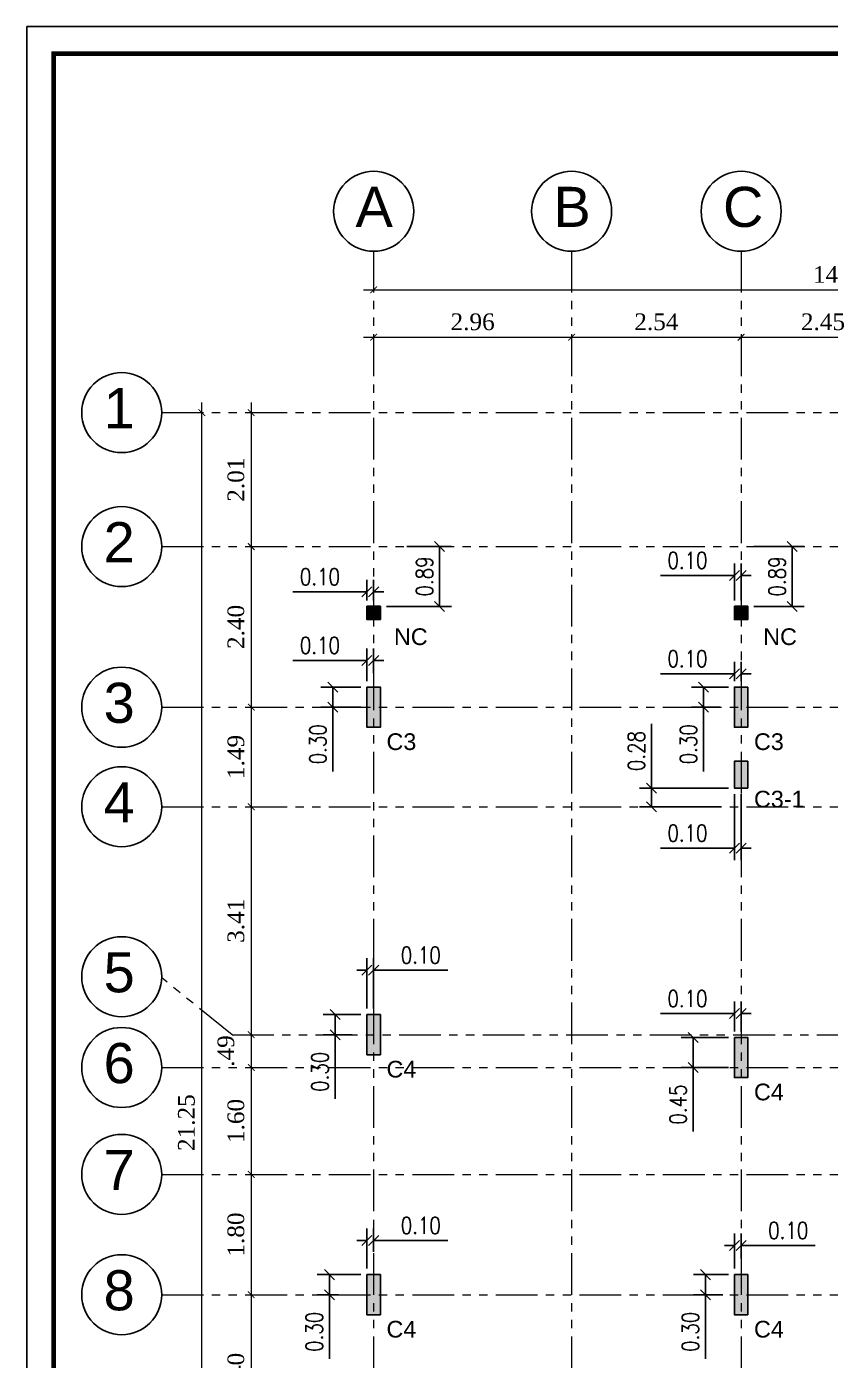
# Model space of a CAD drawing. Header units: metres. Extents: x 503482 to 1007323, y 2781056 to 5562345.
# Drawn here: x 503652.59 to 503664.62, y 2781092.91 to 2781112.87 of the extents above; entities that cross this region are included whole.
import ezdxf

# ---------------------------------------------------------------- set-up
doc = ezdxf.new("R2010")
doc.units = ezdxf.units.M
doc.header["$LTSCALE"] = 10
doc.header["$MEASUREMENT"] = 0
doc.header["$PDMODE"] = 3
doc.linetypes.add('PHANTOM2', pattern=[1.25, 0.625, -0.125, 0.125, -0.125, 0.125, -0.125])
doc.layers.get('0').update_dxf_attribs({"linetype": 'CONTINUOUS'})
doc.layers.get('DEFPOINTS').update_dxf_attribs({"linetype": 'CONTINUOUS'})
doc.layers.add('01_WALLS', color=7, linetype='CONTINUOUS', lineweight=25)
doc.layers.add('S-TIE BEAM', color=3, linetype='CONTINUOUS', lineweight=25)
for name, color, linetype in [('A-TEXT', 2, 'CONTINUOUS'), ('A-VIEW-LN', 1, 'CONTINUOUS'), ('M.TITLE BLOCK', 7, 'CONTINUOUS'), ('S-COL', 6, 'CONTINUOUS'), ('S-COL HATCH', 161, 'CONTINUOUS'), ('S-COL-NAME', 4, 'CONTINUOUS')]:
    doc.layers.add(name, color=color, linetype=linetype)
doc.styles.add('ANWAR', font='arial.ttf')
doc.styles.add('AREAL', font='times.ttf')
doc.styles.add('ARIAL', font='arial.ttf')
doc.styles.add('ROMANS', font='ROMANS.SHX', dxfattribs={"width": 0.8, "height": 0.25})
doc.dimstyles.new('ANWER', dxfattribs={"dimtxt": 0.25, "dimasz": 0.1, "dimexe": 0.1, "dimexo": 0.25, "dimgap": 0.1, "dimtad": 1, "dimzin": 7, "dimdsep": 46, "dimtxsty": 'AREAL', "dimblk": 'ARCHTICK', "dimcen": 0.125, "dimdle": 0.15, "dimse1": 1, "dimse2": 1, "dimclrd": 41, "dimclre": 8, "dimclrt": 112, "dimadec": 0, "dimazin": 0, "dimtfac": 1, "dimtmove": 2, "dimatfit": 3, "dimfxl": 1, "dimtolj": 1, "dimtzin": 0, "dimlwd": 0, "dimlwe": 5, "dimarcsym": 0})
doc.dimstyles.new('ROMANS', dxfattribs={"dimtxt": 0.25, "dimasz": 0.15, "dimexe": 0.18, "dimexo": 0.09, "dimgap": 0.1, "dimtad": 1, "dimzin": 0, "dimdsep": 46, "dimtxsty": 'ROMANS', "dimblk": 'OBLIQUE', "dimcen": 0.09, "dimclrd": 1, "dimclre": 1, "dimclrt": 2, "dimadec": 0, "dimazin": 0, "dimtfac": 1, "dimtofl": 0, "dimtmove": 0, "dimatfit": 3, "dimldrblk": 'OBLIQUE', "dimfxl": 1, "dimtolj": 1, "dimtzin": 0, "dimarcsym": 0})

# ---------------------------------------------------------------- blocks, each defined once
blk = doc.blocks.new('_ArchTick')
at = {"color": 0, "linetype": 'ByBlock', "const_width": 0.15}
blk.add_lwpolyline([(-0.5, -0.5), (0.5, 0.5)], dxfattribs=at)
blk = doc.blocks.new('*D743')
at = {"layer": 'DEFPOINTS', "color": 0, "transparency": 16777216}
for p in [(-11.138, 0.829), (-14.1, 0.618), (-11.138, 0.618)]:
    blk.add_point(p, dxfattribs=at)
at = {"layer": 'S-COL', "color": 41, "linetype": 'Continuous', "lineweight": 0, "transparency": 16777216}
blk.add_line((-14.25, 0.829), (-10.988, 0.829), dxfattribs=at)
at = {"layer": 'S-COL', "color": 41, "lineweight": 0, "transparency": 16777216, "xscale": 0.1, "yscale": 0.1, "zscale": 0.1, "rotation": 180}
blk.add_blockref('_ArchTick', (-14.1, 0.829), dxfattribs=at)
at = {"layer": 'S-COL', "color": 41, "lineweight": 0, "transparency": 16777216, "xscale": 0.1, "yscale": 0.1, "zscale": 0.1}
blk.add_blockref('_ArchTick', (-11.138, 0.829), dxfattribs=at)
at = {"layer": 'S-COL', "color": 112, "transparency": 16777216, "insert": (-12.619, 1.057), "char_height": 0.25, "attachment_point": 5, "style": 'AREAL'}
blk.add_mtext('\\A1;2.96', dxfattribs=at)
blk = doc.blocks.new('*D744')
at = {"layer": 'DEFPOINTS', "color": 0, "transparency": 16777216}
for p in [(-8.6, 0.829), (-11.138, 0.618), (-8.6, 0.57)]:
    blk.add_point(p, dxfattribs=at)
at = {"layer": 'S-COL', "color": 41, "linetype": 'Continuous', "lineweight": 0, "transparency": 16777216}
blk.add_line((-11.288, 0.829), (-8.45, 0.829), dxfattribs=at)
at = {"layer": 'S-COL', "color": 41, "lineweight": 0, "transparency": 16777216, "xscale": 0.1, "yscale": 0.1, "zscale": 0.1, "rotation": 180}
blk.add_blockref('_ArchTick', (-11.138, 0.829), dxfattribs=at)
at = {"layer": 'S-COL', "color": 41, "lineweight": 0, "transparency": 16777216, "xscale": 0.1, "yscale": 0.1, "zscale": 0.1}
blk.add_blockref('_ArchTick', (-8.6, 0.829), dxfattribs=at)
at = {"layer": 'S-COL', "color": 112, "transparency": 16777216, "insert": (-9.869, 1.057), "char_height": 0.25, "attachment_point": 5, "style": 'AREAL'}
blk.add_mtext('\\A1;2.54', dxfattribs=at)
blk = doc.blocks.new('*D745')
at = {"layer": 'DEFPOINTS', "color": 0, "transparency": 16777216}
for p in [(-6.15, 0.829), (-8.6, 0.57), (-6.15, 0.57)]:
    blk.add_point(p, dxfattribs=at)
at = {"layer": 'S-COL', "color": 41, "linetype": 'Continuous', "lineweight": 0, "transparency": 16777216}
blk.add_line((-8.75, 0.829), (-6, 0.829), dxfattribs=at)
at = {"layer": 'S-COL', "color": 41, "lineweight": 0, "transparency": 16777216, "xscale": 0.1, "yscale": 0.1, "zscale": 0.1, "rotation": 180}
blk.add_blockref('_ArchTick', (-8.6, 0.829), dxfattribs=at)
at = {"layer": 'S-COL', "color": 41, "lineweight": 0, "transparency": 16777216, "xscale": 0.1, "yscale": 0.1, "zscale": 0.1}
blk.add_blockref('_ArchTick', (-6.15, 0.829), dxfattribs=at)
at = {"layer": 'S-COL', "color": 112, "transparency": 16777216, "insert": (-7.375, 1.057), "char_height": 0.25, "attachment_point": 5, "style": 'AREAL'}
blk.add_mtext('\\A1;2.45', dxfattribs=at)
blk = doc.blocks.new('*D748')
at = {"layer": 'DEFPOINTS', "color": 0, "ltscale": 0.04, "transparency": 16777216}
for p in [(-0.1, 1.537), (-14.1, 1.163), (-0.1, 1.163)]:
    blk.add_point(p, dxfattribs=at)
at = {"layer": 'S-TIE BEAM', "color": 41, "lineweight": 0, "ltscale": 0.04, "transparency": 16777216}
blk.add_line((-14.25, 1.537), (0.05, 1.537), dxfattribs=at)
at = {"layer": 'S-TIE BEAM', "color": 41, "lineweight": 0, "ltscale": 0.04, "transparency": 16777216, "xscale": 0.1, "yscale": 0.1, "zscale": 0.1, "rotation": 180}
blk.add_blockref('_ArchTick', (-14.1, 1.537), dxfattribs=at)
at = {"layer": 'S-TIE BEAM', "color": 41, "lineweight": 0, "ltscale": 0.04, "transparency": 16777216, "xscale": 0.1, "yscale": 0.1, "zscale": 0.1}
blk.add_blockref('_ArchTick', (-0.1, 1.537), dxfattribs=at)
at = {"layer": 'S-TIE BEAM', "color": 112, "ltscale": 0.04, "transparency": 16777216, "insert": (-7.1, 1.765), "char_height": 0.25, "attachment_point": 5, "style": 'AREAL'}
blk.add_mtext('\\A1;14.00', dxfattribs=at)
blk = doc.blocks.new('*D749')
at = {"layer": 'DEFPOINTS', "color": 0, "ltscale": 0.04, "transparency": 16777216}
for p in [(-15.699, -0.3), (-15.932, -2.305), (-15.699, -2.305)]:
    blk.add_point(p, dxfattribs=at)
at = {"layer": 'S-TIE BEAM', "color": 41, "lineweight": 0, "ltscale": 0.04, "transparency": 16777216}
blk.add_line((-15.932, -0.15), (-15.932, -2.455), dxfattribs=at)
at = {"layer": 'S-TIE BEAM', "color": 41, "lineweight": 0, "ltscale": 0.04, "transparency": 16777216, "xscale": 0.1, "yscale": 0.1, "zscale": 0.1}
for p, rotation in [((-15.932, -0.3), 90), ((-15.932, -2.305), 270)]:
    blk.add_blockref('_ArchTick', p, dxfattribs=dict(at, rotation=rotation))
at = {"layer": 'S-TIE BEAM', "color": 112, "ltscale": 0.04, "transparency": 16777216, "insert": (-16.16, -1.303), "char_height": 0.25, "attachment_point": 5, "rotation": 90, "style": 'AREAL'}
blk.add_mtext('\\A1;2.01', dxfattribs=at)
blk = doc.blocks.new('*D750')
at = {"layer": 'DEFPOINTS', "color": 0, "ltscale": 0.04, "transparency": 16777216}
for p in [(-15.699, -2.305), (-15.932, -4.708), (-15.455, -4.708)]:
    blk.add_point(p, dxfattribs=at)
at = {"layer": 'S-TIE BEAM', "color": 41, "lineweight": 0, "ltscale": 0.04, "transparency": 16777216}
blk.add_line((-15.932, -2.155), (-15.932, -4.858), dxfattribs=at)
at = {"layer": 'S-TIE BEAM', "color": 41, "lineweight": 0, "ltscale": 0.04, "transparency": 16777216, "xscale": 0.1, "yscale": 0.1, "zscale": 0.1}
for p, rotation in [((-15.932, -2.305), 90), ((-15.932, -4.708), 270)]:
    blk.add_blockref('_ArchTick', p, dxfattribs=dict(at, rotation=rotation))
at = {"layer": 'S-TIE BEAM', "color": 112, "ltscale": 0.04, "transparency": 16777216, "insert": (-16.16, -3.507), "char_height": 0.25, "attachment_point": 5, "rotation": 90, "style": 'AREAL'}
blk.add_mtext('\\A1;2.40', dxfattribs=at)
blk = doc.blocks.new('*D751')
at = {"layer": 'DEFPOINTS', "color": 0, "ltscale": 0.04, "transparency": 16777216}
for p in [(-15.455, -4.708), (-15.932, -6.198), (-15.455, -6.198)]:
    blk.add_point(p, dxfattribs=at)
at = {"layer": 'S-TIE BEAM', "color": 41, "lineweight": 0, "ltscale": 0.04, "transparency": 16777216}
blk.add_line((-15.932, -4.558), (-15.932, -6.348), dxfattribs=at)
at = {"layer": 'S-TIE BEAM', "color": 41, "lineweight": 0, "ltscale": 0.04, "transparency": 16777216, "xscale": 0.1, "yscale": 0.1, "zscale": 0.1}
for p, rotation in [((-15.932, -4.708), 90), ((-15.932, -6.198), 270)]:
    blk.add_blockref('_ArchTick', p, dxfattribs=dict(at, rotation=rotation))
at = {"layer": 'S-TIE BEAM', "color": 112, "ltscale": 0.04, "transparency": 16777216, "insert": (-16.16, -5.453), "char_height": 0.25, "attachment_point": 5, "rotation": 90, "style": 'AREAL'}
blk.add_mtext('\\A1;1.49', dxfattribs=at)
blk = doc.blocks.new('*D752')
at = {"layer": 'DEFPOINTS', "color": 0, "ltscale": 0.04, "transparency": 16777216}
for p in [(-15.455, -6.198), (-15.932, -9.609), (-15.157, -9.609)]:
    blk.add_point(p, dxfattribs=at)
at = {"layer": 'S-TIE BEAM', "color": 41, "lineweight": 0, "ltscale": 0.04, "transparency": 16777216}
blk.add_line((-15.932, -6.048), (-15.932, -9.759), dxfattribs=at)
at = {"layer": 'S-TIE BEAM', "color": 41, "lineweight": 0, "ltscale": 0.04, "transparency": 16777216, "xscale": 0.1, "yscale": 0.1, "zscale": 0.1}
for p, rotation in [((-15.932, -6.198), 90), ((-15.932, -9.609), 270)]:
    blk.add_blockref('_ArchTick', p, dxfattribs=dict(at, rotation=rotation))
at = {"layer": 'S-TIE BEAM', "color": 112, "ltscale": 0.04, "transparency": 16777216, "insert": (-16.16, -7.904), "char_height": 0.25, "attachment_point": 5, "rotation": 90, "style": 'AREAL'}
blk.add_mtext('\\A1;3.41', dxfattribs=at)
blk = doc.blocks.new('*D753')
at = {"layer": 'DEFPOINTS', "color": 0, "ltscale": 0.04, "transparency": 16777216}
for p in [(-15.157, -9.609), (-15.932, -10.1), (-15.157, -10.1)]:
    blk.add_point(p, dxfattribs=at)
at = {"layer": 'S-TIE BEAM', "color": 41, "lineweight": 0, "ltscale": 0.04, "transparency": 16777216}
blk.add_line((-15.932, -9.459), (-15.932, -10.25), dxfattribs=at)
at = {"layer": 'S-TIE BEAM', "color": 41, "lineweight": 0, "ltscale": 0.04, "transparency": 16777216, "xscale": 0.1, "yscale": 0.1, "zscale": 0.1}
for p, rotation in [((-15.932, -9.609), 90), ((-15.932, -10.1), 270)]:
    blk.add_blockref('_ArchTick', p, dxfattribs=dict(at, rotation=rotation))
at = {"layer": 'S-TIE BEAM', "color": 112, "ltscale": 0.04, "transparency": 16777216, "insert": (-16.31, -9.854), "char_height": 0.25, "attachment_point": 5, "rotation": 90, "style": 'AREAL'}
blk.add_mtext('\\A1;.49', dxfattribs=at)
blk = doc.blocks.new('*D754')
at = {"layer": 'DEFPOINTS', "color": 0, "ltscale": 0.04, "transparency": 16777216}
for p in [(-15.157, -10.1), (-15.932, -11.7), (-15.157, -11.7)]:
    blk.add_point(p, dxfattribs=at)
at = {"layer": 'S-TIE BEAM', "color": 41, "lineweight": 0, "ltscale": 0.04, "transparency": 16777216}
blk.add_line((-15.932, -9.95), (-15.932, -11.85), dxfattribs=at)
at = {"layer": 'S-TIE BEAM', "color": 41, "lineweight": 0, "ltscale": 0.04, "transparency": 16777216, "xscale": 0.1, "yscale": 0.1, "zscale": 0.1}
for p, rotation in [((-15.932, -10.1), 90), ((-15.932, -11.7), 270)]:
    blk.add_blockref('_ArchTick', p, dxfattribs=dict(at, rotation=rotation))
at = {"layer": 'S-TIE BEAM', "color": 112, "ltscale": 0.04, "transparency": 16777216, "insert": (-16.16, -10.9), "char_height": 0.25, "attachment_point": 5, "rotation": 90, "style": 'AREAL'}
blk.add_mtext('\\A1;1.60', dxfattribs=at)
blk = doc.blocks.new('*D755')
at = {"layer": 'DEFPOINTS', "color": 0, "ltscale": 0.04, "transparency": 16777216}
for p in [(-15.157, -11.7), (-15.932, -13.5), (-15.157, -13.5)]:
    blk.add_point(p, dxfattribs=at)
at = {"layer": 'S-TIE BEAM', "color": 41, "lineweight": 0, "ltscale": 0.04, "transparency": 16777216}
blk.add_line((-15.932, -11.55), (-15.932, -13.65), dxfattribs=at)
at = {"layer": 'S-TIE BEAM', "color": 41, "lineweight": 0, "ltscale": 0.04, "transparency": 16777216, "xscale": 0.1, "yscale": 0.1, "zscale": 0.1}
for p, rotation in [((-15.932, -11.7), 90), ((-15.932, -13.5), 270)]:
    blk.add_blockref('_ArchTick', p, dxfattribs=dict(at, rotation=rotation))
at = {"layer": 'S-TIE BEAM', "color": 112, "ltscale": 0.04, "transparency": 16777216, "insert": (-16.16, -12.6), "char_height": 0.25, "attachment_point": 5, "rotation": 90, "style": 'AREAL'}
blk.add_mtext('\\A1;1.80', dxfattribs=at)
blk = doc.blocks.new('*D756')
at = {"layer": 'DEFPOINTS', "color": 0, "ltscale": 0.04, "transparency": 16777216}
for p in [(-15.157, -13.5), (-15.932, -15.9), (-15.157, -15.9)]:
    blk.add_point(p, dxfattribs=at)
at = {"layer": 'S-TIE BEAM', "color": 41, "lineweight": 0, "ltscale": 0.04, "transparency": 16777216}
blk.add_line((-15.932, -13.35), (-15.932, -16.05), dxfattribs=at)
at = {"layer": 'S-TIE BEAM', "color": 41, "lineweight": 0, "ltscale": 0.04, "transparency": 16777216, "xscale": 0.1, "yscale": 0.1, "zscale": 0.1}
for p, rotation in [((-15.932, -13.5), 90), ((-15.932, -15.9), 270)]:
    blk.add_blockref('_ArchTick', p, dxfattribs=dict(at, rotation=rotation))
at = {"layer": 'S-TIE BEAM', "color": 112, "ltscale": 0.04, "transparency": 16777216, "insert": (-16.16, -14.7), "char_height": 0.25, "attachment_point": 5, "rotation": 90, "style": 'AREAL'}
blk.add_mtext('\\A1;2.40', dxfattribs=at)
blk = doc.blocks.new('*D760')
at = {"layer": 'DEFPOINTS', "color": 0, "ltscale": 0.04, "transparency": 16777216}
for p in [(-16.673, -0.3), (-15.09, -0.3), (-16.077, -21.55)]:
    blk.add_point(p, dxfattribs=at)
at = {"layer": 'S-TIE BEAM', "color": 41, "lineweight": 0, "ltscale": 0.04, "transparency": 16777216}
blk.add_line((-16.673, -21.7), (-16.673, -0.15), dxfattribs=at)
at = {"layer": 'S-TIE BEAM', "color": 41, "lineweight": 0, "ltscale": 0.04, "transparency": 16777216, "xscale": 0.1, "yscale": 0.1, "zscale": 0.1}
for p, rotation in [((-16.673, -0.3), 90), ((-16.673, -21.55), 270)]:
    blk.add_blockref('_ArchTick', p, dxfattribs=dict(at, rotation=rotation))
at = {"layer": 'S-TIE BEAM', "color": 112, "ltscale": 0.04, "transparency": 16777216, "insert": (-16.901, -10.925), "char_height": 0.25, "attachment_point": 5, "rotation": 90, "style": 'AREAL'}
blk.add_mtext('\\A1;21.25', dxfattribs=at)
blk = doc.blocks.new('A$Ca7303c29')
at = {"layer": '01_WALLS', "ltscale": 0.04}
h = blk.add_hatch(color=161, dxfattribs=at)
h.dxf.hatch_style = 1
h.paths.add_polyline_path([(-0.1, -2.898), (0.1, -2.898), (0.1, -3.098), (-0.1, -3.098)])
h = blk.add_hatch(color=161, dxfattribs=at)
h.dxf.hatch_style = 1
h.paths.add_polyline_path([(5.4, -2.898), (5.6, -2.898), (5.6, -3.098), (5.4, -3.098)])
h = blk.add_hatch(color=161, dxfattribs=at)
h.dxf.hatch_style = 1
h.paths.add_polyline_path([(-0.1, -4.108), (0.1, -4.108), (0.1, -4.708), (-0.1, -4.708)])
h = blk.add_hatch(color=161, dxfattribs=at)
h.dxf.hatch_style = 1
h.paths.add_polyline_path([(5.6, -4.108), (5.4, -4.108), (5.4, -4.708), (5.6, -4.708)])
h = blk.add_hatch(color=161, dxfattribs=at)
h.dxf.hatch_style = 1
h.paths.add_polyline_path([(5.6, -5.218), (5.4, -5.218), (5.4, -5.618), (5.6, -5.618)])
at = {"layer": 'S-COL HATCH', "ltscale": 0.04}
h = blk.add_hatch(color=161, dxfattribs=at)
h.dxf.hatch_style = 1
h.paths.add_polyline_path([(-0.1, -9.009), (0.1, -9.009), (0.1, -9.609), (-0.1, -9.609)])
h = blk.add_hatch(color=161, dxfattribs=at)
h.dxf.hatch_style = 1
h.paths.add_polyline_path([(5.4, -9.35), (5.6, -9.35), (5.6, -9.95), (5.4, -9.95)])
h = blk.add_hatch(color=161, dxfattribs=at)
h.dxf.hatch_style = 1
h.paths.add_polyline_path([(-0.1, -12.9), (0.1, -12.9), (0.1, -13.5), (-0.1, -13.5)])
h = blk.add_hatch(color=161, dxfattribs=at)
h.dxf.hatch_style = 1
h.paths.add_polyline_path([(5.4, -12.9), (5.6, -12.9), (5.6, -13.5), (5.4, -13.5)])
at = {"layer": '01_WALLS', "color": 6, "ltscale": 0.04}
for points in [[(-0.1, -2.898), (0.1, -2.898), (0.1, -3.098), (-0.1, -3.098)], [(5.4, -2.898), (5.6, -2.898), (5.6, -3.098), (5.4, -3.098)], [(-0.1, -4.108), (0.1, -4.108), (0.1, -4.708), (-0.1, -4.708)], [(5.6, -4.108), (5.4, -4.108), (5.4, -4.708), (5.6, -4.708)], [(5.6, -5.218), (5.4, -5.218), (5.4, -5.618), (5.6, -5.618)]]:
    blk.add_lwpolyline(points, close=True, dxfattribs=at)
at = {"layer": 'S-COL', "color": 6, "ltscale": 0.04}
for points in [[(-0.1, -9.009), (0.1, -9.009), (0.1, -9.609), (-0.1, -9.609)], [(5.4, -9.35), (5.6, -9.35), (5.6, -9.95), (5.4, -9.95)], [(-0.1, -12.9), (0.1, -12.9), (0.1, -13.5), (-0.1, -13.5)], [(5.4, -12.9), (5.6, -12.9), (5.6, -13.5), (5.4, -13.5)]]:
    blk.add_lwpolyline(points, close=True, dxfattribs=at)
blk = doc.blocks.new('_Oblique')
at = {"color": 0, "linetype": 'ByBlock', "lineweight": -2}
blk.add_line((-0.5, -0.5), (0.5, 0.5), dxfattribs=at)
blk = doc.blocks.new('*D1141')
at = {"layer": 'DEFPOINTS', "color": 0, "ltscale": 0.04, "transparency": 16777216}
for p in [(503663.182, 2781104.659), (503663.182, 2781104.196), (503663.282, 2781104.196)]:
    blk.add_point(p, dxfattribs=at)
at = {"layer": 'S-TIE BEAM', "color": 1, "lineweight": -2, "ltscale": 0.04, "transparency": 16777216}
for p, q in [((503663.182, 2781104.286), (503663.182, 2781104.839)), ((503663.282, 2781104.286), (503663.282, 2781104.839)), ((503663.182, 2781104.659), (503662.073, 2781104.659)), ((503663.282, 2781104.659), (503663.432, 2781104.659))]:
    blk.add_line(p, q, dxfattribs=at)
at = {"layer": 'S-TIE BEAM', "color": 1, "lineweight": -2, "ltscale": 0.04, "transparency": 16777216, "xscale": 0.15, "yscale": 0.15, "zscale": 0.15}
blk.add_blockref('_Oblique', (503663.182, 2781104.659), dxfattribs=at)
at = {"layer": 'S-TIE BEAM', "color": 1, "lineweight": -2, "ltscale": 0.04, "transparency": 16777216, "xscale": 0.15, "yscale": 0.15, "zscale": 0.15, "rotation": 180}
blk.add_blockref('_Oblique', (503663.282, 2781104.659), dxfattribs=at)
at = {"layer": 'S-TIE BEAM', "color": 2, "ltscale": 0.04, "transparency": 16777216, "insert": (503662.478, 2781104.884), "char_height": 0.25, "attachment_point": 5, "style": 'ROMANS'}
blk.add_mtext('\\A1;0.10', dxfattribs=at)
blk = doc.blocks.new('*D1142')
at = {"layer": 'DEFPOINTS', "color": 0, "ltscale": 0.04, "transparency": 16777216}
for p in [(503663.382, 2781105.09), (503664.046, 2781105.09), (503663.382, 2781104.196)]:
    blk.add_point(p, dxfattribs=at)
at = {"layer": 'S-TIE BEAM', "color": 1, "lineweight": -2, "ltscale": 0.04, "transparency": 16777216}
for p, q in [((503663.472, 2781105.09), (503664.226, 2781105.09)), ((503664.046, 2781104.196), (503664.046, 2781105.09)), ((503663.472, 2781104.196), (503664.226, 2781104.196))]:
    blk.add_line(p, q, dxfattribs=at)
at = {"layer": 'S-TIE BEAM', "color": 1, "lineweight": -2, "ltscale": 0.04, "transparency": 16777216, "xscale": 0.15, "yscale": 0.15, "zscale": 0.15}
for p, rotation in [((503664.046, 2781105.09), 90), ((503664.046, 2781104.196), 270)]:
    blk.add_blockref('_Oblique', p, dxfattribs=dict(at, rotation=rotation))
at = {"layer": 'S-TIE BEAM', "color": 2, "ltscale": 0.04, "transparency": 16777216, "insert": (503663.821, 2781104.643), "char_height": 0.25, "attachment_point": 5, "rotation": 90, "style": 'ROMANS'}
blk.add_mtext('\\A1;0.89', dxfattribs=at)
blk = doc.blocks.new('*D1143')
at = {"layer": 'DEFPOINTS', "color": 0, "ltscale": 0.04, "transparency": 16777216}
for p in [(503657.682, 2781104.413), (503657.682, 2781104.196), (503657.782, 2781104.196)]:
    blk.add_point(p, dxfattribs=at)
at = {"layer": 'S-TIE BEAM', "color": 1, "lineweight": -2, "ltscale": 0.04, "transparency": 16777216}
for p, q in [((503657.682, 2781104.286), (503657.682, 2781104.593)), ((503657.782, 2781104.286), (503657.782, 2781104.593)), ((503657.682, 2781104.413), (503656.573, 2781104.413)), ((503657.782, 2781104.413), (503657.932, 2781104.413))]:
    blk.add_line(p, q, dxfattribs=at)
at = {"layer": 'S-TIE BEAM', "color": 1, "lineweight": -2, "ltscale": 0.04, "transparency": 16777216, "xscale": 0.15, "yscale": 0.15, "zscale": 0.15}
blk.add_blockref('_Oblique', (503657.682, 2781104.413), dxfattribs=at)
at = {"layer": 'S-TIE BEAM', "color": 1, "lineweight": -2, "ltscale": 0.04, "transparency": 16777216, "xscale": 0.15, "yscale": 0.15, "zscale": 0.15, "rotation": 180}
blk.add_blockref('_Oblique', (503657.782, 2781104.413), dxfattribs=at)
at = {"layer": 'S-TIE BEAM', "color": 2, "ltscale": 0.04, "transparency": 16777216, "insert": (503656.978, 2781104.638), "char_height": 0.25, "attachment_point": 5, "style": 'ROMANS'}
blk.add_mtext('\\A1;0.10', dxfattribs=at)
blk = doc.blocks.new('*D1144')
at = {"layer": 'DEFPOINTS', "color": 0, "ltscale": 0.04, "transparency": 16777216}
for p in [(503658.19, 2781105.09), (503658.769, 2781105.09), (503657.882, 2781104.196)]:
    blk.add_point(p, dxfattribs=at)
at = {"layer": 'S-TIE BEAM', "color": 1, "lineweight": -2, "ltscale": 0.04, "transparency": 16777216}
for p, q in [((503658.28, 2781105.09), (503658.949, 2781105.09)), ((503658.769, 2781104.196), (503658.769, 2781105.09)), ((503657.972, 2781104.196), (503658.949, 2781104.196))]:
    blk.add_line(p, q, dxfattribs=at)
at = {"layer": 'S-TIE BEAM', "color": 1, "lineweight": -2, "ltscale": 0.04, "transparency": 16777216, "xscale": 0.15, "yscale": 0.15, "zscale": 0.15}
for p, rotation in [((503658.769, 2781105.09), 90), ((503658.769, 2781104.196), 270)]:
    blk.add_blockref('_Oblique', p, dxfattribs=dict(at, rotation=rotation))
at = {"layer": 'S-TIE BEAM', "color": 2, "ltscale": 0.04, "transparency": 16777216, "insert": (503658.544, 2781104.643), "char_height": 0.25, "attachment_point": 5, "rotation": 90, "style": 'ROMANS'}
blk.add_mtext('\\A1;0.89', dxfattribs=at)
blk = doc.blocks.new('*D1145')
at = {"layer": 'DEFPOINTS', "color": 0, "ltscale": 0.04, "transparency": 16777216}
for p in [(503657.782, 2781103.387), (503657.782, 2781103.108), (503657.682, 2781102.986)]:
    blk.add_point(p, dxfattribs=at)
at = {"layer": 'S-TIE BEAM', "color": 1, "lineweight": -2, "ltscale": 0.04, "transparency": 16777216}
for p, q in [((503657.682, 2781103.076), (503657.682, 2781103.567)), ((503657.782, 2781103.198), (503657.782, 2781103.567)), ((503657.682, 2781103.387), (503656.573, 2781103.387)), ((503657.782, 2781103.387), (503657.932, 2781103.387))]:
    blk.add_line(p, q, dxfattribs=at)
at = {"layer": 'S-TIE BEAM', "color": 1, "lineweight": -2, "ltscale": 0.04, "transparency": 16777216, "xscale": 0.15, "yscale": 0.15, "zscale": 0.15}
blk.add_blockref('_Oblique', (503657.682, 2781103.387), dxfattribs=at)
at = {"layer": 'S-TIE BEAM', "color": 1, "lineweight": -2, "ltscale": 0.04, "transparency": 16777216, "xscale": 0.15, "yscale": 0.15, "zscale": 0.15, "rotation": 180}
blk.add_blockref('_Oblique', (503657.782, 2781103.387), dxfattribs=at)
at = {"layer": 'S-TIE BEAM', "color": 2, "ltscale": 0.04, "transparency": 16777216, "insert": (503656.978, 2781103.612), "char_height": 0.25, "attachment_point": 5, "style": 'ROMANS'}
blk.add_mtext('\\A1;0.10', dxfattribs=at)
blk = doc.blocks.new('*D1146')
at = {"layer": 'DEFPOINTS', "color": 0, "ltscale": 0.04, "transparency": 16777216}
for p in [(503657.682, 2781102.986), (503657.173, 2781102.686), (503657.682, 2781102.686)]:
    blk.add_point(p, dxfattribs=at)
at = {"layer": 'S-TIE BEAM', "color": 1, "lineweight": -2, "ltscale": 0.04, "transparency": 16777216}
for p, q in [((503657.592, 2781102.986), (503656.993, 2781102.986)), ((503657.173, 2781102.986), (503657.173, 2781102.686)), ((503657.592, 2781102.686), (503656.993, 2781102.686)), ((503657.173, 2781102.686), (503657.173, 2781101.727))]:
    blk.add_line(p, q, dxfattribs=at)
at = {"layer": 'S-TIE BEAM', "color": 1, "lineweight": -2, "ltscale": 0.04, "transparency": 16777216, "xscale": 0.15, "yscale": 0.15, "zscale": 0.15}
for p, rotation in [((503657.173, 2781102.986), 90), ((503657.173, 2781102.686), 270)]:
    blk.add_blockref('_Oblique', p, dxfattribs=dict(at, rotation=rotation))
at = {"layer": 'S-TIE BEAM', "color": 2, "ltscale": 0.04, "transparency": 16777216, "insert": (503656.948, 2781102.132), "char_height": 0.25, "attachment_point": 5, "rotation": 90, "style": 'ROMANS'}
blk.add_mtext('\\A1;0.30', dxfattribs=at)
blk = doc.blocks.new('*D1147')
at = {"layer": 'DEFPOINTS', "color": 0, "ltscale": 0.04, "transparency": 16777216}
for p in [(503663.182, 2781103.187), (503663.182, 2781102.986), (503663.282, 2781102.986)]:
    blk.add_point(p, dxfattribs=at)
at = {"layer": 'S-TIE BEAM', "color": 1, "lineweight": -2, "ltscale": 0.04, "transparency": 16777216}
for p, q in [((503663.182, 2781103.076), (503663.182, 2781103.367)), ((503663.282, 2781103.076), (503663.282, 2781103.367)), ((503663.182, 2781103.187), (503662.073, 2781103.187)), ((503663.282, 2781103.187), (503663.432, 2781103.187))]:
    blk.add_line(p, q, dxfattribs=at)
at = {"layer": 'S-TIE BEAM', "color": 1, "lineweight": -2, "ltscale": 0.04, "transparency": 16777216, "xscale": 0.15, "yscale": 0.15, "zscale": 0.15}
blk.add_blockref('_Oblique', (503663.182, 2781103.187), dxfattribs=at)
at = {"layer": 'S-TIE BEAM', "color": 1, "lineweight": -2, "ltscale": 0.04, "transparency": 16777216, "xscale": 0.15, "yscale": 0.15, "zscale": 0.15, "rotation": 180}
blk.add_blockref('_Oblique', (503663.282, 2781103.187), dxfattribs=at)
at = {"layer": 'S-TIE BEAM', "color": 2, "ltscale": 0.04, "transparency": 16777216, "insert": (503662.478, 2781103.412), "char_height": 0.25, "attachment_point": 5, "style": 'ROMANS'}
blk.add_mtext('\\A1;0.10', dxfattribs=at)
blk = doc.blocks.new('*D1148')
at = {"layer": 'DEFPOINTS', "color": 0, "ltscale": 0.04, "transparency": 16777216}
for p in [(503663.182, 2781102.986), (503662.719, 2781102.686), (503663.057, 2781102.686)]:
    blk.add_point(p, dxfattribs=at)
at = {"layer": 'S-TIE BEAM', "color": 1, "lineweight": -2, "ltscale": 0.04, "transparency": 16777216}
for p, q in [((503663.092, 2781102.986), (503662.539, 2781102.986)), ((503662.719, 2781102.986), (503662.719, 2781102.686)), ((503662.967, 2781102.686), (503662.539, 2781102.686)), ((503662.719, 2781102.686), (503662.719, 2781101.727))]:
    blk.add_line(p, q, dxfattribs=at)
at = {"layer": 'S-TIE BEAM', "color": 1, "lineweight": -2, "ltscale": 0.04, "transparency": 16777216, "xscale": 0.15, "yscale": 0.15, "zscale": 0.15}
for p, rotation in [((503662.719, 2781102.986), 90), ((503662.719, 2781102.686), 270)]:
    blk.add_blockref('_Oblique', p, dxfattribs=dict(at, rotation=rotation))
at = {"layer": 'S-TIE BEAM', "color": 2, "ltscale": 0.04, "transparency": 16777216, "insert": (503662.494, 2781102.132), "char_height": 0.25, "attachment_point": 5, "rotation": 90, "style": 'ROMANS'}
blk.add_mtext('\\A1;0.30', dxfattribs=at)
blk = doc.blocks.new('*D1149')
at = {"layer": 'DEFPOINTS', "color": 0, "ltscale": 0.04, "transparency": 16777216}
for p in [(503663.182, 2781101.476), (503663.282, 2781101.476), (503663.182, 2781100.577)]:
    blk.add_point(p, dxfattribs=at)
at = {"layer": 'S-TIE BEAM', "color": 1, "lineweight": -2, "ltscale": 0.04, "transparency": 16777216}
for p, q in [((503663.182, 2781101.386), (503663.182, 2781100.397)), ((503663.282, 2781101.386), (503663.282, 2781100.397)), ((503663.182, 2781100.577), (503662.073, 2781100.577)), ((503663.282, 2781100.577), (503663.432, 2781100.577))]:
    blk.add_line(p, q, dxfattribs=at)
at = {"layer": 'S-TIE BEAM', "color": 1, "lineweight": -2, "ltscale": 0.04, "transparency": 16777216, "xscale": 0.15, "yscale": 0.15, "zscale": 0.15}
blk.add_blockref('_Oblique', (503663.182, 2781100.577), dxfattribs=at)
at = {"layer": 'S-TIE BEAM', "color": 1, "lineweight": -2, "ltscale": 0.04, "transparency": 16777216, "xscale": 0.15, "yscale": 0.15, "zscale": 0.15, "rotation": 180}
blk.add_blockref('_Oblique', (503663.282, 2781100.577), dxfattribs=at)
at = {"layer": 'S-TIE BEAM', "color": 2, "ltscale": 0.04, "transparency": 16777216, "insert": (503662.478, 2781100.802), "char_height": 0.25, "attachment_point": 5, "style": 'ROMANS'}
blk.add_mtext('\\A1;0.10', dxfattribs=at)
blk = doc.blocks.new('*D1150')
at = {"layer": 'DEFPOINTS', "color": 0, "ltscale": 0.04, "transparency": 16777216}
for p in [(503661.939, 2781101.476), (503663.182, 2781101.476), (503663.071, 2781101.196)]:
    blk.add_point(p, dxfattribs=at)
at = {"layer": 'S-TIE BEAM', "color": 1, "lineweight": -2, "ltscale": 0.04, "transparency": 16777216}
for p, q in [((503661.939, 2781101.476), (503661.939, 2781102.436)), ((503663.092, 2781101.476), (503661.759, 2781101.476)), ((503661.939, 2781101.196), (503661.939, 2781101.476)), ((503662.981, 2781101.196), (503661.759, 2781101.196))]:
    blk.add_line(p, q, dxfattribs=at)
at = {"layer": 'S-TIE BEAM', "color": 1, "lineweight": -2, "ltscale": 0.04, "transparency": 16777216, "xscale": 0.15, "yscale": 0.15, "zscale": 0.15}
for p, rotation in [((503661.939, 2781101.476), 90), ((503661.939, 2781101.196), 270)]:
    blk.add_blockref('_Oblique', p, dxfattribs=dict(at, rotation=rotation))
at = {"layer": 'S-TIE BEAM', "color": 2, "ltscale": 0.04, "transparency": 16777216, "insert": (503661.714, 2781102.031), "char_height": 0.25, "attachment_point": 5, "rotation": 90, "style": 'ROMANS'}
blk.add_mtext('\\A1;0.28', dxfattribs=at)
blk = doc.blocks.new('*D1155')
at = {"layer": 'DEFPOINTS', "color": 0, "ltscale": 0.04, "transparency": 16777216}
for p in [(503657.782, 2781098.751), (503657.682, 2781098.086), (503657.782, 2781098.086)]:
    blk.add_point(p, dxfattribs=at)
at = {"layer": 'S-TIE BEAM', "color": 1, "lineweight": -2, "ltscale": 0.04, "transparency": 16777216}
for p, q in [((503657.682, 2781098.176), (503657.682, 2781098.931)), ((503657.782, 2781098.176), (503657.782, 2781098.931)), ((503657.682, 2781098.751), (503657.532, 2781098.751)), ((503657.782, 2781098.751), (503658.892, 2781098.751))]:
    blk.add_line(p, q, dxfattribs=at)
at = {"layer": 'S-TIE BEAM', "color": 1, "lineweight": -2, "ltscale": 0.04, "transparency": 16777216, "xscale": 0.15, "yscale": 0.15, "zscale": 0.15}
blk.add_blockref('_Oblique', (503657.682, 2781098.751), dxfattribs=at)
at = {"layer": 'S-TIE BEAM', "color": 1, "lineweight": -2, "ltscale": 0.04, "transparency": 16777216, "xscale": 0.15, "yscale": 0.15, "zscale": 0.15, "rotation": 180}
blk.add_blockref('_Oblique', (503657.782, 2781098.751), dxfattribs=at)
at = {"layer": 'S-TIE BEAM', "color": 2, "ltscale": 0.04, "transparency": 16777216, "insert": (503658.487, 2781098.976), "char_height": 0.25, "attachment_point": 5, "style": 'ROMANS'}
blk.add_mtext('\\A1;0.10', dxfattribs=at)
blk = doc.blocks.new('*D1156')
at = {"layer": 'DEFPOINTS', "color": 0, "ltscale": 0.04, "transparency": 16777216}
for p in [(503657.682, 2781098.086), (503657.204, 2781097.786), (503657.548, 2781097.786)]:
    blk.add_point(p, dxfattribs=at)
at = {"layer": 'S-TIE BEAM', "color": 1, "lineweight": -2, "ltscale": 0.04, "transparency": 16777216}
for p, q in [((503657.592, 2781098.086), (503657.024, 2781098.086)), ((503657.204, 2781098.086), (503657.204, 2781097.786)), ((503657.458, 2781097.786), (503657.024, 2781097.786)), ((503657.204, 2781097.786), (503657.204, 2781096.826))]:
    blk.add_line(p, q, dxfattribs=at)
at = {"layer": 'S-TIE BEAM', "color": 1, "lineweight": -2, "ltscale": 0.04, "transparency": 16777216, "xscale": 0.15, "yscale": 0.15, "zscale": 0.15}
for p, rotation in [((503657.204, 2781098.086), 90), ((503657.204, 2781097.786), 270)]:
    blk.add_blockref('_Oblique', p, dxfattribs=dict(at, rotation=rotation))
at = {"layer": 'S-TIE BEAM', "color": 2, "ltscale": 0.04, "transparency": 16777216, "insert": (503656.979, 2781097.231), "char_height": 0.25, "attachment_point": 5, "rotation": 90, "style": 'ROMANS'}
blk.add_mtext('\\A1;0.30', dxfattribs=at)
blk = doc.blocks.new('*D1157')
at = {"layer": 'DEFPOINTS', "color": 0, "ltscale": 0.04, "transparency": 16777216}
for p in [(503663.182, 2781098.101), (503663.182, 2781097.745), (503663.282, 2781097.745)]:
    blk.add_point(p, dxfattribs=at)
at = {"layer": 'S-TIE BEAM', "color": 1, "lineweight": -2, "ltscale": 0.04, "transparency": 16777216}
for p, q in [((503663.182, 2781097.835), (503663.182, 2781098.281)), ((503663.282, 2781097.835), (503663.282, 2781098.281)), ((503663.182, 2781098.101), (503662.073, 2781098.101)), ((503663.282, 2781098.101), (503663.432, 2781098.101))]:
    blk.add_line(p, q, dxfattribs=at)
at = {"layer": 'S-TIE BEAM', "color": 1, "lineweight": -2, "ltscale": 0.04, "transparency": 16777216, "xscale": 0.15, "yscale": 0.15, "zscale": 0.15}
blk.add_blockref('_Oblique', (503663.182, 2781098.101), dxfattribs=at)
at = {"layer": 'S-TIE BEAM', "color": 1, "lineweight": -2, "ltscale": 0.04, "transparency": 16777216, "xscale": 0.15, "yscale": 0.15, "zscale": 0.15, "rotation": 180}
blk.add_blockref('_Oblique', (503663.282, 2781098.101), dxfattribs=at)
at = {"layer": 'S-TIE BEAM', "color": 2, "ltscale": 0.04, "transparency": 16777216, "insert": (503662.478, 2781098.326), "char_height": 0.25, "attachment_point": 5, "style": 'ROMANS'}
blk.add_mtext('\\A1;0.10', dxfattribs=at)
blk = doc.blocks.new('*D1158')
at = {"layer": 'DEFPOINTS', "color": 0, "ltscale": 0.04, "transparency": 16777216}
for p in [(503663.182, 2781097.745), (503662.563, 2781097.295), (503663.182, 2781097.295)]:
    blk.add_point(p, dxfattribs=at)
at = {"layer": 'S-TIE BEAM', "color": 1, "lineweight": -2, "ltscale": 0.04, "transparency": 16777216}
for p, q in [((503663.092, 2781097.745), (503662.383, 2781097.745)), ((503662.563, 2781097.745), (503662.563, 2781097.295)), ((503663.092, 2781097.295), (503662.383, 2781097.295)), ((503662.563, 2781097.295), (503662.563, 2781096.335))]:
    blk.add_line(p, q, dxfattribs=at)
at = {"layer": 'S-TIE BEAM', "color": 1, "lineweight": -2, "ltscale": 0.04, "transparency": 16777216, "xscale": 0.15, "yscale": 0.15, "zscale": 0.15}
for p, rotation in [((503662.563, 2781097.745), 90), ((503662.563, 2781097.295), 270)]:
    blk.add_blockref('_Oblique', p, dxfattribs=dict(at, rotation=rotation))
at = {"layer": 'S-TIE BEAM', "color": 2, "ltscale": 0.04, "transparency": 16777216, "insert": (503662.338, 2781096.74), "char_height": 0.25, "attachment_point": 5, "rotation": 90, "style": 'ROMANS'}
blk.add_mtext('\\A1;0.45', dxfattribs=at)
blk = doc.blocks.new('*D1163')
at = {"layer": 'DEFPOINTS', "color": 0, "ltscale": 0.04, "transparency": 16777216}
for p in [(503657.782, 2781094.706), (503657.782, 2781094.445), (503657.682, 2781094.195)]:
    blk.add_point(p, dxfattribs=at)
at = {"layer": 'S-TIE BEAM', "color": 1, "lineweight": -2, "ltscale": 0.04, "transparency": 16777216}
for p, q in [((503657.682, 2781094.285), (503657.682, 2781094.886)), ((503657.782, 2781094.535), (503657.782, 2781094.886)), ((503657.682, 2781094.706), (503657.532, 2781094.706)), ((503657.782, 2781094.706), (503658.892, 2781094.706))]:
    blk.add_line(p, q, dxfattribs=at)
at = {"layer": 'S-TIE BEAM', "color": 1, "lineweight": -2, "ltscale": 0.04, "transparency": 16777216, "xscale": 0.15, "yscale": 0.15, "zscale": 0.15}
blk.add_blockref('_Oblique', (503657.682, 2781094.706), dxfattribs=at)
at = {"layer": 'S-TIE BEAM', "color": 1, "lineweight": -2, "ltscale": 0.04, "transparency": 16777216, "xscale": 0.15, "yscale": 0.15, "zscale": 0.15, "rotation": 180}
blk.add_blockref('_Oblique', (503657.782, 2781094.706), dxfattribs=at)
at = {"layer": 'S-TIE BEAM', "color": 2, "ltscale": 0.04, "transparency": 16777216, "insert": (503658.487, 2781094.931), "char_height": 0.25, "attachment_point": 5, "style": 'ROMANS'}
blk.add_mtext('\\A1;0.10', dxfattribs=at)
blk = doc.blocks.new('*D1164')
at = {"layer": 'DEFPOINTS', "color": 0, "ltscale": 0.04, "transparency": 16777216}
for p in [(503657.682, 2781094.195), (503657.119, 2781093.895), (503657.348, 2781093.895)]:
    blk.add_point(p, dxfattribs=at)
at = {"layer": 'S-TIE BEAM', "color": 1, "lineweight": -2, "ltscale": 0.04, "transparency": 16777216}
for p, q in [((503657.592, 2781094.195), (503656.939, 2781094.195)), ((503657.119, 2781094.195), (503657.119, 2781093.895)), ((503657.258, 2781093.895), (503656.939, 2781093.895)), ((503657.119, 2781093.895), (503657.119, 2781092.935))]:
    blk.add_line(p, q, dxfattribs=at)
at = {"layer": 'S-TIE BEAM', "color": 1, "lineweight": -2, "ltscale": 0.04, "transparency": 16777216, "xscale": 0.15, "yscale": 0.15, "zscale": 0.15}
for p, rotation in [((503657.119, 2781094.195), 90), ((503657.119, 2781093.895), 270)]:
    blk.add_blockref('_Oblique', p, dxfattribs=dict(at, rotation=rotation))
at = {"layer": 'S-TIE BEAM', "color": 2, "ltscale": 0.04, "transparency": 16777216, "insert": (503656.894, 2781093.34), "char_height": 0.25, "attachment_point": 5, "rotation": 90, "style": 'ROMANS'}
blk.add_mtext('\\A1;0.30', dxfattribs=at)
blk = doc.blocks.new('*D1165')
at = {"layer": 'DEFPOINTS', "color": 0, "ltscale": 0.04, "transparency": 16777216}
for p in [(503663.282, 2781094.631), (503663.282, 2781094.349), (503663.182, 2781094.195)]:
    blk.add_point(p, dxfattribs=at)
at = {"layer": 'S-TIE BEAM', "color": 1, "lineweight": -2, "ltscale": 0.04, "transparency": 16777216}
for p, q in [((503663.182, 2781094.285), (503663.182, 2781094.811)), ((503663.282, 2781094.439), (503663.282, 2781094.811)), ((503663.182, 2781094.631), (503663.032, 2781094.631)), ((503663.282, 2781094.631), (503664.392, 2781094.631))]:
    blk.add_line(p, q, dxfattribs=at)
at = {"layer": 'S-TIE BEAM', "color": 1, "lineweight": -2, "ltscale": 0.04, "transparency": 16777216, "xscale": 0.15, "yscale": 0.15, "zscale": 0.15}
blk.add_blockref('_Oblique', (503663.182, 2781094.631), dxfattribs=at)
at = {"layer": 'S-TIE BEAM', "color": 1, "lineweight": -2, "ltscale": 0.04, "transparency": 16777216, "xscale": 0.15, "yscale": 0.15, "zscale": 0.15, "rotation": 180}
blk.add_blockref('_Oblique', (503663.282, 2781094.631), dxfattribs=at)
at = {"layer": 'S-TIE BEAM', "color": 2, "ltscale": 0.04, "transparency": 16777216, "insert": (503663.987, 2781094.856), "char_height": 0.25, "attachment_point": 5, "style": 'ROMANS'}
blk.add_mtext('\\A1;0.10', dxfattribs=at)
blk = doc.blocks.new('*D1166')
at = {"layer": 'DEFPOINTS', "color": 0, "ltscale": 0.04, "transparency": 16777216}
for p in [(503663.182, 2781094.195), (503662.747, 2781093.895), (503663.099, 2781093.895)]:
    blk.add_point(p, dxfattribs=at)
at = {"layer": 'S-TIE BEAM', "color": 1, "lineweight": -2, "ltscale": 0.04, "transparency": 16777216}
for p, q in [((503663.092, 2781094.195), (503662.567, 2781094.195)), ((503662.747, 2781094.195), (503662.747, 2781093.895)), ((503663.009, 2781093.895), (503662.567, 2781093.895)), ((503662.747, 2781093.895), (503662.747, 2781092.935))]:
    blk.add_line(p, q, dxfattribs=at)
at = {"layer": 'S-TIE BEAM', "color": 1, "lineweight": -2, "ltscale": 0.04, "transparency": 16777216, "xscale": 0.15, "yscale": 0.15, "zscale": 0.15}
for p, rotation in [((503662.747, 2781094.195), 90), ((503662.747, 2781093.895), 270)]:
    blk.add_blockref('_Oblique', p, dxfattribs=dict(at, rotation=rotation))
at = {"layer": 'S-TIE BEAM', "color": 2, "ltscale": 0.04, "transparency": 16777216, "insert": (503662.522, 2781093.34), "char_height": 0.25, "attachment_point": 5, "rotation": 90, "style": 'ROMANS'}
blk.add_mtext('\\A1;0.30', dxfattribs=at)
blk = doc.blocks.new('A$C9677af75')
at = {"color": 252}
for centre in [(-14.1, 2.713, -2.36), (-11.138, 2.713, -2.36), (-8.6, 2.713, -2.36), (-17.871, -0.3), (-17.871, -2.305), (-17.871, -4.708), (-17.871, -6.198), (-17.871, -8.741), (-17.871, -10.1), (-17.871, -11.7), (-17.871, -13.5)]:
    blk.add_circle(centre, 0.599, dxfattribs=at)
at = {"layer": 'A-VIEW-LN', "color": 252, "linetype": 'PHANTOM2', "lineweight": 5, "ltscale": 0.1}
for p, q in [((-14.1, 2.123), (-14.1, -24.071)), ((-11.138, 2.123), (-11.138, -24.071)), ((-8.6, 2.123), (-8.6, -24.071)), ((-17.271, -0.3), (2.858, -0.3)), ((-17.271, -2.305), (2.858, -2.305)), ((-17.271, -4.708), (2.858, -4.708)), ((-17.271, -6.198), (2.858, -6.198)), ((-16.218, -9.609), (-17.272, -8.76)), ((-16.218, -9.609), (2.313, -9.609)), ((-17.271, -10.1), (2.858, -10.1)), ((-17.271, -11.7), (2.858, -11.7)), ((-17.271, -13.5), (2.858, -13.5))]:
    blk.add_line(p, q, dxfattribs=at)
at = {"layer": 'A-TEXT', "style": 'ANWAR'}
for s, p in [('A', (-14.372, 2.479, -2.36)), ('B', (-11.41, 2.479, -2.36)), ('C', (-8.872, 2.479, -2.36)), ('1', (-18.142, -0.533)), ('2', (-18.142, -2.539)), ('3', (-18.142, -4.942)), ('4', (-18.142, -6.432)), ('5', (-18.142, -8.975)), ('6', (-18.142, -10.334)), ('7', (-18.142, -11.934)), ('8', (-18.142, -13.734))]:
    blk.add_text(s, height=0.6, dxfattribs=at).set_placement(p)
at = {"layer": 'S-COL'}
for base, p1, p2, picture, middle in [((-11.138, 0.829), (-14.1, 0.618), (-11.138, 0.618), '*D743', (-12.619, 1.057)), ((-8.6, 0.829), (-11.138, 0.618), (-8.6, 0.57), '*D744', (-9.869, 1.057)), ((-6.15, 0.829), (-8.6, 0.57), (-6.15, 0.57), '*D745', (-7.375, 1.057))]:
    dim = blk.add_linear_dim(base=base, p1=p1, p2=p2, dimstyle='ANWER', override={"dimfxl": 0.125, "dimfxlon": 1}, dxfattribs=at)
    dim.commit()
    dim.dimension.update_dxf_attribs({"geometry": picture, "text_midpoint": middle})
at = {"layer": 'S-TIE BEAM', "ltscale": 0.04}
dim = blk.add_linear_dim(base=(-0.1, 1.537), p1=(-14.1, 1.163), p2=(-0.1, 1.163), dimstyle='ANWER', dxfattribs=at)
dim.commit()
dim.dimension.update_dxf_attribs({"geometry": '*D748', "text_midpoint": (-7.1, 1.765)})
for base, p1, p2, picture, middle in [((-16.673, -0.3), (-16.077, -21.55), (-15.09, -0.3), '*D760', (-16.901, -10.925)), ((-15.9322, -2.3051), (-15.6987, -0.3), (-15.6987, -2.3051), '*D749', (-16.1597, -1.3025)), ((-15.932, -4.708), (-15.699, -2.305), (-15.455, -4.708), '*D750', (-16.16, -3.507)), ((-15.932, -6.198), (-15.455, -4.708), (-15.455, -6.198), '*D751', (-16.16, -5.453)), ((-15.932, -9.609), (-15.455, -6.198), (-15.157, -9.609), '*D752', (-16.16, -7.904)), ((-15.932, -10.1), (-15.157, -9.609), (-15.157, -10.1), '*D753', (-16.31, -9.854)), ((-15.932, -11.7), (-15.157, -10.1), (-15.157, -11.7), '*D754', (-16.16, -10.9)), ((-15.932, -13.5), (-15.157, -11.7), (-15.157, -13.5), '*D755', (-16.16, -12.6)), ((-15.932, -15.9), (-15.157, -13.5), (-15.157, -15.9), '*D756', (-16.16, -14.7))]:
    dim = blk.add_linear_dim(base=base, p1=p1, p2=p2, angle=90, dimstyle='ANWER', dxfattribs=at)
    dim.commit()
    dim.dimension.update_dxf_attribs({"geometry": picture, "text_midpoint": middle})

msp = doc.modelspace()

# ---------------------------------------------------------------- linework, layer by layer
at = {"layer": 'M.TITLE BLOCK', "color": 253, "linetype": 'Continuous', "ltscale": 24}
msp.add_lwpolyline([(503652.589, 2781112.871), (503702.251, 2781112.871), (503702.251, 2781078.7), (503652.589, 2781078.7)], close=True, dxfattribs=at)
msp.add_lwpolyline([(503652.589, 2781112.871), (503702.251, 2781112.871), (503702.251, 2781078.7), (503652.589, 2781078.7)], close=True, dxfattribs=at)
at = {"layer": 'M.TITLE BLOCK', "color": 252, "const_width": 0.0705}
msp.add_lwpolyline([(503652.993, 2781112.467), (503701.847, 2781112.467), (503701.847, 2781079.104), (503652.993, 2781079.104)], close=True, dxfattribs=at)
msp.add_lwpolyline([(503652.993, 2781112.467), (503701.847, 2781112.467), (503701.847, 2781079.104), (503652.993, 2781079.104)], close=True, dxfattribs=at)

# ---------------------------------------------------------------- block references
at = {"layer": 'S-TIE BEAM', "ltscale": 0.04}
for name, p in [('A$C9677af75', (503671.882, 2781107.395)), ('A$Ca7303c29', (503657.782, 2781107.095))]:
    msp.add_blockref(name, p, dxfattribs=at)

# ---------------------------------------------------------------- texts
at = {"layer": 'S-COL-NAME', "style": 'ARIAL'}
for s, p in [('NC', (503658.086, 2781103.617)), ('NC', (503663.612, 2781103.617)), ('C3', (503657.974, 2781102.046)), ('C3', (503663.474, 2781102.046)), ('C3-1', (503663.474, 2781101.186)), ('C4', (503657.974, 2781097.145)), ('C4', (503663.474, 2781096.804)), ('C4', (503657.974, 2781093.254)), ('C4', (503663.474, 2781093.254))]:
    msp.add_text(s, height=0.25, dxfattribs=at).set_placement(p)

# ---------------------------------------------------------------- dimensions: what is measured, and where the dimension line sits
at = {"layer": 'S-TIE BEAM', "ltscale": 0.04}
for base, p1, p2, picture, middle in [((503658.769, 2781105.09), (503657.882, 2781104.196), (503658.19, 2781105.09), '*D1144', (503658.544, 2781104.643)), ((503664.046, 2781105.09), (503663.382, 2781104.196), (503663.382, 2781105.09), '*D1142', (503663.821, 2781104.643)), ((503657.173, 2781102.686), (503657.682, 2781102.986), (503657.682, 2781102.686), '*D1146', (503656.948, 2781102.132)), ((503662.719, 2781102.686), (503663.182, 2781102.986), (503663.057, 2781102.686), '*D1148', (503662.494, 2781102.132)), ((503661.939, 2781101.476), (503663.071, 2781101.196), (503663.182, 2781101.476), '*D1150', (503661.714, 2781102.031)), ((503657.204, 2781097.786), (503657.682, 2781098.086), (503657.548, 2781097.786), '*D1156', (503656.979, 2781097.231)), ((503662.563, 2781097.295), (503663.182, 2781097.745), (503663.182, 2781097.295), '*D1158', (503662.338, 2781096.74)), ((503657.119, 2781093.895), (503657.682, 2781094.195), (503657.348, 2781093.895), '*D1164', (503656.894, 2781093.34)), ((503662.747, 2781093.895), (503663.182, 2781094.195), (503663.099, 2781093.895), '*D1166', (503662.522, 2781093.34))]:
    dim = msp.add_linear_dim(base=base, p1=p1, p2=p2, angle=90, dimstyle='ROMANS', dxfattribs=at)
    dim.commit()
    dim.dimension.update_dxf_attribs({"geometry": picture, "text_midpoint": middle})
for base, p1, p2, picture, middle in [((503663.182, 2781104.659), (503663.282, 2781104.196), (503663.182, 2781104.196), '*D1141', (503662.478, 2781104.884)), ((503657.682, 2781104.413), (503657.782, 2781104.196), (503657.682, 2781104.196), '*D1143', (503656.978, 2781104.638)), ((503663.182, 2781103.187), (503663.282, 2781102.986), (503663.182, 2781102.986), '*D1147', (503662.478, 2781103.412)), ((503663.182, 2781100.577), (503663.282, 2781101.476), (503663.182, 2781101.476), '*D1149', (503662.478, 2781100.802)), ((503657.782, 2781098.751), (503657.682, 2781098.086), (503657.782, 2781098.086), '*D1155', (503658.487, 2781098.976)), ((503663.182, 2781098.101), (503663.282, 2781097.745), (503663.182, 2781097.745), '*D1157', (503662.478, 2781098.326)), ((503657.782, 2781094.706), (503657.682, 2781094.195), (503657.782, 2781094.445), '*D1163', (503658.487, 2781094.931)), ((503663.282, 2781094.631), (503663.182, 2781094.195), (503663.282, 2781094.349), '*D1165', (503663.987, 2781094.856))]:
    dim = msp.add_linear_dim(base=base, p1=p1, p2=p2, dimstyle='ROMANS', dxfattribs=at)
    dim.commit()
    dim.dimension.update_dxf_attribs({"geometry": picture, "text_midpoint": middle})
dim = msp.add_linear_dim(base=(503657.782, 2781103.387), p1=(503657.682, 2781102.986), p2=(503657.782, 2781103.108), dimstyle='ROMANS', dxfattribs=at)
dim.commit()
dim.dimension.update_dxf_attribs({"geometry": '*D1145', "text_midpoint": (503656.978, 2781103.387), "dimtype": 160})

doc.saveas('drawing.dxf')
